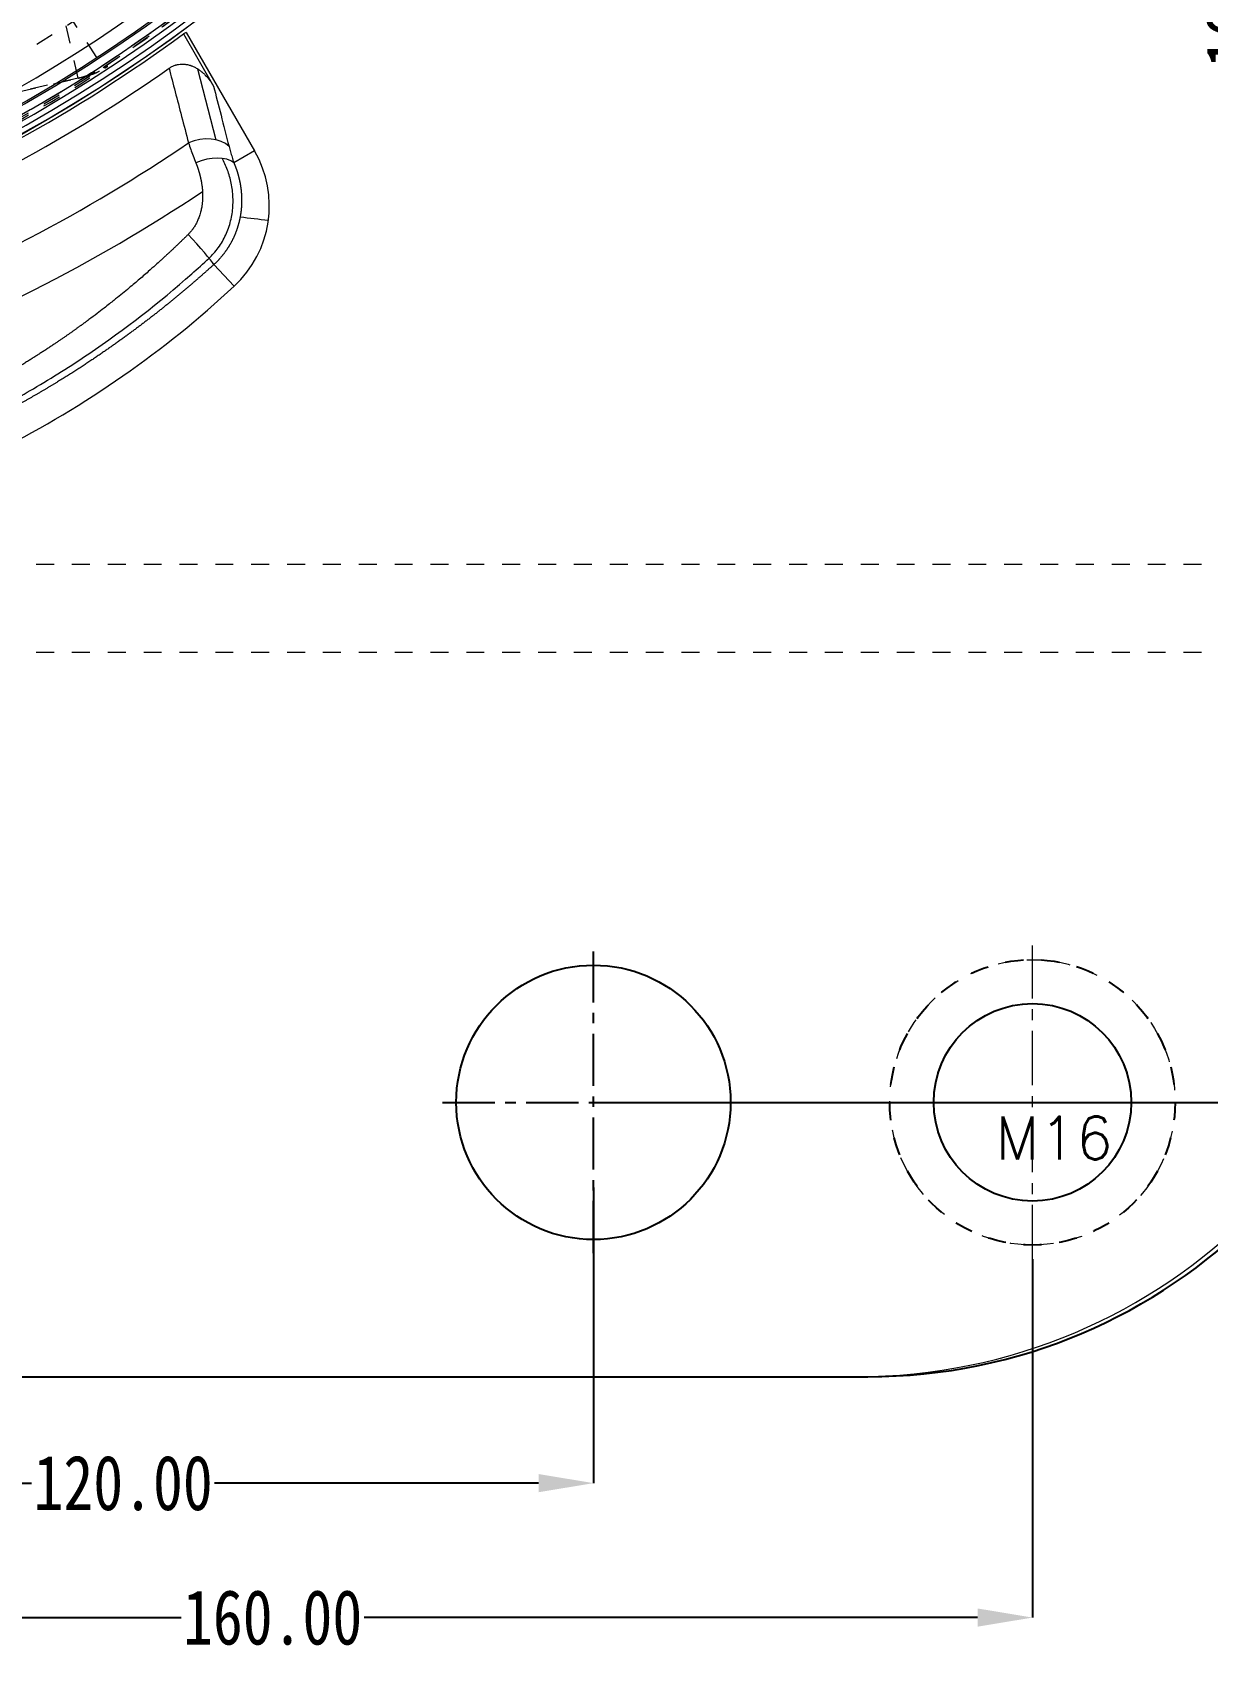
# Model space of a CAD drawing. Header units: millimetres. Extents: x -2414 to 10498, y -2238 to 649.
# Drawn here: x 8119.1 to 8226.1, y -1211.9 to -1064.1 of the extents above; entities that cross this region are included whole.
import ezdxf

# ---------------------------------------------------------------- set-up
doc = ezdxf.new("R2010")
doc.units = ezdxf.units.MM
doc.header["$LTSCALE"] = 16.335
doc.header["$PDMODE"] = 3
doc.header["$PDSIZE"] = 0.3125
for name, pattern in [('CENTER', [0.6, 0.375, -0.075, 0.075, -0.075]), ('DASHED', [0.2, 0.1, -0.1]), ('HIDDEN', [0.2, 0.1, -0.1]), ('PHANTOM', [0.8, 0.45, -0.05, 0.1, -0.05, 0.1, -0.05])]:
    doc.linetypes.add(name, pattern=pattern)
doc.layers.get('0').update_dxf_attribs({"linetype": 'CONTINUOUS'})
doc.layers.get('Defpoints').update_dxf_attribs({"linetype": 'CONTINUOUS'})
for name, color, linetype, lineweight in [('core', 7, 'CONTINUOUS', 20), ('insert', 85, 'CONTINUOUS', 20), ('part', 7, 'CONTINUOUS', 20), ('screw', 33, 'CONTINUOUS', 13)]:
    doc.layers.add(name, color=color, linetype=linetype, lineweight=lineweight)
doc.layers.add('DEFAULT_2', color=8, linetype='HIDDEN')
doc.styles.get("Standard").update_dxf_attribs({"font": 'txt', "width": 0.8})
doc.styles.add('TXT', font='txt.shx', dxfattribs={"bigfont": 'gbcbig.shx'})
doc.dimstyles.new('01', dxfattribs={"dimtxt": 5, "dimasz": 5, "dimexe": 0, "dimexo": 0, "dimgap": 0, "dimtad": 0, "dimzin": 0, "dimdsep": 46, "dimtxsty": 'Standard', "dimcen": 0, "dimclrd": 4, "dimclre": 4, "dimclrt": 6, "dimazin": 0, "dimtfac": 1, "dimtofl": 0, "dimtmove": 0, "dimatfit": 3, "dimfxl": 0, "dimtolj": 1, "dimtzin": 0, "dimarcsym": 0})

# ---------------------------------------------------------------- blocks, each defined once
blk = doc.blocks.new('screw_m16_i')
at = {"layer": 'screw', "color": 1, "linetype": 'CENTER', "ltscale": 0.808571}
for p, q in [((0, -14.3), (0, 14.3)), ((-14.3, 0), (14.3, 0))]:
    blk.add_line(p, q, dxfattribs=at)
at = {"layer": 'screw', "color": 8, "linetype": 'HIDDEN', "ltscale": 0.808571}
blk.add_circle((0, 0), 13, dxfattribs=at)
at = {"layer": 'screw', "color": 33}
blk.add_circle((0, 0), 9, dxfattribs=at)
at = {"layer": 'screw', "color": 6, "style": 'TXT'}
blk.add_text('M16', height=3.9, dxfattribs=at).set_placement((-3.38, -5.2))
blk = doc.blocks.new('*D523')
at = {"color": 4, "linetype": 'ByBlock', "lineweight": -2, "transparency": 16777216}
for p, q in [((8186.21, -996.63), (8228.51, -996.63)), ((8228.51, -1001.63), (8228.51, -1050.52)), ((8228.51, -1156.63), (8228.51, -1067.85)), ((8170.17, -1161.63), (8228.51, -1161.63))]:
    blk.add_line(p, q, dxfattribs=at)
at = {"color": 4, "linetype": 'ByBlock', "transparency": 16777216}
for points in [[(8227.67, -1001.63), (8229.34, -1001.63), (8228.51, -996.63)], [(8227.67, -1156.63), (8229.34, -1156.63), (8228.51, -1161.63)]]:
    blk.add_solid(points, dxfattribs=at)
at = {"layer": 'Defpoints', "color": 0, "linetype": 'ByBlock', "transparency": 16777216}
for p in [(8186.21, -996.63), (8170.17, -1161.63), (8228.51, -1161.63)]:
    blk.add_point(p, dxfattribs=at)
at = {"color": 6, "linetype": 'ByBlock', "transparency": 16777216, "insert": (8228.51, -1059.19), "char_height": 5, "attachment_point": 5, "rotation": 90}
blk.add_mtext('\\A1;165.00', dxfattribs=at)
blk = doc.blocks.new('*D524')
at = {"color": 4, "linetype": 'ByBlock', "lineweight": -2, "transparency": 16777216}
for p, q in [((8170.17, -1169.38), (8170.17, -1196.33)), ((8050.17, -1173.46), (8050.17, -1196.33)), ((8055.17, -1196.33), (8118.98, -1196.33)), ((8165.17, -1196.33), (8135.65, -1196.33))]:
    blk.add_line(p, q, dxfattribs=at)
at = {"color": 4, "linetype": 'ByBlock', "transparency": 16777216}
for points in [[(8055.17, -1195.5), (8055.17, -1197.16), (8050.17, -1196.33)], [(8165.17, -1195.5), (8165.17, -1197.16), (8170.17, -1196.33)]]:
    blk.add_solid(points, dxfattribs=at)
at = {"layer": 'Defpoints', "color": 0, "linetype": 'ByBlock', "transparency": 16777216}
for p in [(8170.17, -1169.38), (8050.17, -1173.46), (8050.17, -1196.33)]:
    blk.add_point(p, dxfattribs=at)
at = {"color": 6, "linetype": 'ByBlock', "transparency": 16777216, "insert": (8127.32, -1196.33), "char_height": 5, "attachment_point": 5}
blk.add_mtext('\\A1;120.00', dxfattribs=at)
blk = doc.blocks.new('*D525')
at = {"color": 4, "linetype": 'ByBlock', "lineweight": -2, "transparency": 16777216}
for p, q in [((8050.17, -1173.46), (8050.17, -1208.58)), ((8210.17, -1175.93), (8210.17, -1208.58)), ((8055.17, -1208.58), (8132.61, -1208.58)), ((8205.17, -1208.58), (8149.27, -1208.58))]:
    blk.add_line(p, q, dxfattribs=at)
at = {"color": 4, "linetype": 'ByBlock', "transparency": 16777216}
for points in [[(8055.17, -1207.75), (8055.17, -1209.41), (8050.17, -1208.58)], [(8205.17, -1207.75), (8205.17, -1209.41), (8210.17, -1208.58)]]:
    blk.add_solid(points, dxfattribs=at)
at = {"layer": 'Defpoints', "color": 0, "linetype": 'ByBlock', "transparency": 16777216}
for p in [(8050.17, -1173.46), (8210.17, -1175.93), (8210.17, -1208.58)]:
    blk.add_point(p, dxfattribs=at)
at = {"color": 6, "linetype": 'ByBlock', "transparency": 16777216, "insert": (8140.94, -1208.58), "char_height": 5, "attachment_point": 5}
blk.add_mtext('\\A1;160.00', dxfattribs=at)
blk = doc.blocks.new('43434')
at = {"layer": 'insert', "linetype": 'DASHED', "lineweight": 13}
for p, q in [((72.05, -110.68), (75.32, -115.71)), ((73.06, -116.67), (71.72, -110.82)), ((73.45, -116.58), (-15.59, -136.9)), ((-15.2, -136.81), (73.06, -116.67))]:
    blk.add_line(p, q, dxfattribs=at)
at = {"layer": 'insert', "linetype": 'PHANTOM', "lineweight": 18}
blk.add_circle((0, 0), 117.5, dxfattribs=at)
at = {"layer": 'insert', "linetype": 'Continuous', "lineweight": 18}
blk.add_arc((0, 0), 138.38, 154.2943, 102.8657, dxfattribs=at)
at = {"layer": 'insert', "linetype": 'Continuous', "lineweight": 13}
for radius, start, end in [(137.88, 154.2943, 102.8657), (136.99, 154.2943, 102.8657), (137.13, 270, 89.7598), (135.63, 269.7598, 89.7598)]:
    blk.add_arc((0, 0), radius, start, end, dxfattribs=at)
at = {"layer": 'insert', "linetype": 'DASHED', "lineweight": 13}
for radius, start, end in [(137.86, 303.0618, 56.9382), (138.06, 303.0618, 56.9382), (138.21, 262.4788, 303.2355)]:
    blk.add_arc((0, 0), radius, start, end, dxfattribs=at)
for points in [[(73.06, -116.67), (73.26, -116.62), (73.46, -116.57), (73.85, -116.44), (74.23, -116.3), (74.6, -116.12), (74.97, -115.93), (75.14, -115.82), (75.32, -115.71)], [(73.45, -116.58), (73.65, -116.53), (73.86, -116.48), (74.26, -116.35), (74.65, -116.2), (75.02, -116.02), (75.39, -115.82), (75.57, -115.72), (75.75, -115.6)]]:
    blk.add_open_spline(points, degree=3, knots=[0, 0, 0, 0, 0.25, 0.25, 0.5, 0.75, 0.75, 1, 1, 1, 1], dxfattribs=at)
blk.add_open_spline([(75.75, -115.6), (75.61, -115.64), (75.46, -115.67), (75.32, -115.71)], degree=3, dxfattribs=at)

msp = doc.modelspace()

# ---------------------------------------------------------------- linework, layer by layer
at = {"color": 1, "linetype": 'CENTER', "ltscale": 0.777472}
for p, q in [((8170.17, -1175.38), (8170.17, -1147.88)), ((8156.42, -1161.63), (8183.92, -1161.63))]:
    msp.add_line(p, q, dxfattribs=at)
at = {"color": 7, "linetype": 'Continuous'}
msp.add_line((8084.506, -1186.63), (8195.17, -1186.63), dxfattribs=at)
for centre, radius in [((8170.17, -1161.63), 12.5), ((8210.17, -1161.63), 9)]:
    msp.add_circle(centre, radius, dxfattribs=at)
msp.add_arc((8195.17, -1136.63), 50, 270, 0, dxfattribs=at)
at = {"layer": 'core', "linetype": 'Continuous', "lineweight": 18}
for p, q in [((8132.812, -1064.276), (8135.562, -1069.038)), ((8133.062, -1064.136), (8139.298, -1074.937)), ((8194.17, -1186.63), (8084.506, -1186.63))]:
    msp.add_line(p, q, dxfattribs=at)
at = {"layer": 'core', "linetype": 'Continuous', "lineweight": 13}
for p, q in [((8134.092, -1067.447), (8135.769, -1073.913)), ((8139.298, -1074.937), (8137.415, -1076.024)), ((8137.441, -1087.266), (8135.595, -1085.277))]:
    msp.add_line(p, q, dxfattribs=at)
at = {"layer": 'core', "color": 155, "linetype": 'DASHED', "lineweight": 13}
for p, q in [((8245.17, -1112.63), (7855.17, -1112.63)), ((8245.17, -1120.63), (7855.17, -1120.63))]:
    msp.add_line(p, q, dxfattribs=at)
at = {"layer": 'core', "linetype": 'Continuous', "lineweight": 18}
for centre, radius, start, end in [((8050.17, -951.63), 138.382, 154.29194, 102.86535), ((8050.17, -951.63), 139.71, 291.43623, 306.26527), ((8050.17, -951.63), 141.488, 291.82765, 305.08728), ((8130.638, -1079.937), 10, 312.86793, 30), ((8073.918, -1018.83), 93.373, 296.87635, 312.86793), ((8194.17, -1135.63), 51, 270, 0)]:
    msp.add_arc(centre, radius, start, end, dxfattribs=at)
at = {"layer": 'core', "linetype": 'DASHED', "lineweight": 13}
for radius in [138.027, 137.859, 133.03]:
    msp.add_arc((8050.17, -951.63), radius, 200.08651, 159.91349, dxfattribs=at)
at = {"layer": 'core', "linetype": 'Continuous', "lineweight": 13}
for radius, start, end in [(138.913, 197.72718, 342.27282), (139.399, 198.39313, 341.60687), (139.416, 198.48871, 341.51129), (148.094, 291.04791, 304.13816), (152.488, 276.86356, 303.59784)]:
    msp.add_arc((8050.17, -951.63), radius, start, end, dxfattribs=at)
for centre, major_axis, ratio, start_param, end_param in [((8134.47, -1075.961), (2.906, 0.743), 0.6852692, 0.388145, 1.8125629), ((8134.918, -1077.466), (2.844, 0.956), 0.5682579, 0.3415754, 1.7258631), ((8133.633, -1083.163), (2.014, -2.224), 0.0425696, 0.2795135, 1.8131275)]:
    msp.add_ellipse(centre, major_axis=major_axis, ratio=ratio, start_param=start_param, end_param=end_param, dxfattribs=at)
at = {"layer": 'core', "linetype": 'Continuous', "lineweight": 18}
for points in [[(8133.062, -1064.136), (8132.979, -1064.183), (8132.896, -1064.229), (8132.812, -1064.276)], [(8133.279, -1074.205), (8133.342, -1074.396), (8133.476, -1074.786), (8133.697, -1075.39), (8133.858, -1075.806), (8133.942, -1076.017)]]:
    msp.add_open_spline(points, degree=3, dxfattribs=at)
msp.add_open_spline([(8131.501, -1067.406), (8131.586, -1067.346), (8131.674, -1067.292), (8131.857, -1067.199), (8131.952, -1067.159), (8132.075, -1067.118), (8132.099, -1067.11), (8132.149, -1067.096), (8132.174, -1067.089), (8132.25, -1067.07), (8132.3, -1067.059), (8132.453, -1067.033), (8132.555, -1067.023), (8132.709, -1067.019), (8132.761, -1067.019), (8132.839, -1067.023), (8132.865, -1067.025), (8132.916, -1067.029), (8132.942, -1067.032), (8133.071, -1067.047), (8133.172, -1067.066), (8133.322, -1067.103), (8133.371, -1067.117), (8133.445, -1067.141), (8133.47, -1067.149), (8133.519, -1067.166), (8133.543, -1067.175), (8133.665, -1067.221), (8133.759, -1067.264), (8133.941, -1067.357), (8134.03, -1067.408), (8134.203, -1067.518), (8134.287, -1067.577), (8134.39, -1067.656), (8134.41, -1067.672), (8134.451, -1067.704), (8134.471, -1067.721), (8134.53, -1067.77), (8134.569, -1067.804), (8134.684, -1067.907), (8134.757, -1067.979), (8134.97, -1068.2), (8135.101, -1068.357), (8135.284, -1068.604), (8135.343, -1068.688), (8135.428, -1068.818), (8135.456, -1068.861), (8135.51, -1068.949), (8135.536, -1068.994), (8135.562, -1069.038)], degree=3, knots=[0, 0, 0, 0, 0.0625, 0.0625, 0.125, 0.125, 0.140625, 0.140625, 0.15625, 0.15625, 0.1875, 0.1875, 0.25, 0.25, 0.28125, 0.28125, 0.296875, 0.296875, 0.3125, 0.3125, 0.375, 0.375, 0.40625, 0.40625, 0.421875, 0.421875, 0.4375, 0.4375, 0.5, 0.5, 0.5625, 0.5625, 0.625, 0.625, 0.640625, 0.640625, 0.65625, 0.65625, 0.6875, 0.6875, 0.75, 0.75, 0.875, 0.875, 0.9375, 0.9375, 0.96875, 0.96875, 1, 1, 1, 1], dxfattribs=at)
at = {"layer": 'core', "linetype": 'Continuous', "lineweight": 13}
for points in [[(8131.501, -1067.406), (8131.682, -1068.095), (8132.055, -1069.518), (8132.644, -1071.77), (8133.064, -1073.377), (8133.279, -1074.205)], [(8135.562, -1069.038), (8135.779, -1069.881), (8136.229, -1071.637), (8136.716, -1073.535), (8136.967, -1074.519)], [(8136.967, -1074.519), (8137.008, -1074.679), (8137.096, -1075.003), (8137.245, -1075.505), (8137.357, -1075.849), (8137.415, -1076.024)], [(8137.981, -1080.942), (8138.84, -1081.049), (8139.697, -1081.151), (8140.552, -1081.249)]]:
    msp.add_open_spline(points, degree=3, dxfattribs=at)
for points, knots in [([(8133.942, -1076.017), (8133.947, -1076.029), (8133.956, -1076.053), (8133.971, -1076.089), (8133.985, -1076.125), (8133.998, -1076.161), (8134.012, -1076.197), (8134.025, -1076.233), (8134.039, -1076.269), (8134.052, -1076.305), (8134.065, -1076.341), (8134.077, -1076.376), (8134.09, -1076.412), (8134.102, -1076.448), (8134.114, -1076.483), (8134.126, -1076.519), (8134.138, -1076.554), (8134.15, -1076.59), (8134.161, -1076.625), (8134.173, -1076.66), (8134.184, -1076.696), (8134.195, -1076.731), (8134.206, -1076.766), (8134.216, -1076.801), (8134.227, -1076.836), (8134.237, -1076.87), (8134.247, -1076.905), (8134.257, -1076.94), (8134.266, -1076.974), (8134.276, -1077.009), (8134.285, -1077.043), (8134.295, -1077.077), (8134.304, -1077.111), (8134.312, -1077.145), (8134.321, -1077.179), (8134.33, -1077.213), (8134.338, -1077.247), (8134.346, -1077.281), (8134.354, -1077.314), (8134.362, -1077.348), (8134.369, -1077.381), (8134.377, -1077.414), (8134.384, -1077.447), (8134.391, -1077.48), (8134.398, -1077.513), (8134.405, -1077.546), (8134.412, -1077.579), (8134.418, -1077.611), (8134.425, -1077.644), (8134.431, -1077.676), (8134.437, -1077.708), (8134.443, -1077.74), (8134.448, -1077.772), (8134.454, -1077.804), (8134.477, -1077.939), (8134.512, -1078.179), (8134.546, -1078.527), (8134.563, -1078.877), (8134.563, -1079.226), (8134.548, -1079.49), (8134.531, -1079.674), (8134.518, -1079.786), (8134.501, -1079.917), (8134.477, -1080.067), (8134.444, -1080.236), (8134.4, -1080.429), (8134.345, -1080.636), (8134.279, -1080.846), (8134.208, -1081.042), (8134.137, -1081.217), (8134.066, -1081.376), (8133.993, -1081.523), (8133.915, -1081.667), (8133.833, -1081.807), (8133.766, -1081.91), (8133.716, -1081.984), (8133.681, -1082.034), (8133.634, -1082.097), (8133.576, -1082.174), (8133.508, -1082.258), (8133.437, -1082.34), (8133.373, -1082.411), (8133.319, -1082.468), (8133.276, -1082.511), (8133.252, -1082.536), (8133.241, -1082.546)], [0, 0, 0, 0, 0.0063743, 0.0127175, 0.0190296, 0.0253106, 0.0315605, 0.0377792, 0.0439667, 0.0501231, 0.0562483, 0.0623423, 0.0684051, 0.0744367, 0.0804372, 0.0864065, 0.0923446, 0.0982516, 0.1041275, 0.1099722, 0.1157859, 0.1215684, 0.1273199, 0.1330404, 0.1387299, 0.1443884, 0.150016, 0.1556127, 0.1611786, 0.1667136, 0.1722178, 0.1776913, 0.1831341, 0.1885462, 0.1939278, 0.1992788, 0.2045993, 0.2098894, 0.2151491, 0.2203785, 0.2255776, 0.2307464, 0.2358852, 0.2409939, 0.2460725, 0.2511212, 0.2561399, 0.2611288, 0.2660879, 0.2710172, 0.2759168, 0.2807868, 0.2856272, 0.290438, 0.2952193, 0.3469111, 0.3979745, 0.4484029, 0.4981988, 0.5473484, 0.5603371, 0.5760962, 0.5945872, 0.6157653, 0.6395798, 0.6659753, 0.697985, 0.7281522, 0.7565267, 0.7831563, 0.8055538, 0.8278246, 0.8499765, 0.8720132, 0.8939378, 0.8998118, 0.9080821, 0.9187352, 0.9317539, 0.9471181, 0.9624375, 0.9753676, 0.9859283, 0.9941354, 1, 1, 1, 1]), ([(8135.15, -1084.706), (8135.296, -1084.569), (8135.435, -1084.425), (8135.866, -1083.94), (8136.13, -1083.576), (8136.588, -1082.792), (8136.776, -1082.381), (8136.998, -1081.747), (8137.062, -1081.532), (8137.17, -1081.096), (8137.214, -1080.874), (8137.315, -1080.211), (8137.342, -1079.77), (8137.323, -1078.893), (8137.276, -1078.455), (8137.119, -1077.617), (8137.011, -1077.213), (8136.809, -1076.629), (8136.736, -1076.437), (8136.579, -1076.068), (8136.496, -1075.889), (8136.393, -1075.682), (8136.376, -1075.65), (8136.36, -1075.617)], [0, 0, 0, 0, 0.0586207, 0.0586207, 0.1913086, 0.1913086, 0.3239965, 0.3239965, 0.3903405, 0.3903405, 0.4566844, 0.4566844, 0.5893723, 0.5893723, 0.7220602, 0.7220602, 0.8547482, 0.8547482, 0.9210921, 0.9210921, 0.9874361, 0.9874361, 1, 1, 1, 1]), ([(8137.415, -1076.024), (8137.421, -1076.038), (8137.433, -1076.066), (8137.45, -1076.108), (8137.468, -1076.151), (8137.485, -1076.194), (8137.502, -1076.237), (8137.518, -1076.28), (8137.535, -1076.323), (8137.551, -1076.367), (8137.568, -1076.411), (8137.584, -1076.455), (8137.6, -1076.499), (8137.615, -1076.543), (8137.631, -1076.587), (8137.646, -1076.632), (8137.661, -1076.677), (8137.676, -1076.722), (8137.691, -1076.767), (8137.705, -1076.813), (8137.72, -1076.858), (8137.734, -1076.904), (8137.748, -1076.95), (8137.761, -1076.996), (8137.775, -1077.042), (8137.788, -1077.089), (8137.801, -1077.135), (8137.814, -1077.182), (8137.827, -1077.229), (8137.839, -1077.276), (8137.851, -1077.324), (8137.863, -1077.371), (8137.875, -1077.419), (8137.886, -1077.467), (8137.897, -1077.515), (8137.908, -1077.563), (8137.919, -1077.612), (8137.929, -1077.66), (8137.94, -1077.709), (8137.95, -1077.758), (8137.959, -1077.807), (8137.969, -1077.856), (8137.978, -1077.906), (8137.987, -1077.955), (8137.995, -1078.005), (8138.004, -1078.055), (8138.012, -1078.105), (8138.02, -1078.155), (8138.027, -1078.206), (8138.035, -1078.256), (8138.042, -1078.307), (8138.048, -1078.358), (8138.055, -1078.409), (8138.061, -1078.46), (8138.067, -1078.511), (8138.072, -1078.563), (8138.077, -1078.614), (8138.082, -1078.666), (8138.087, -1078.718), (8138.091, -1078.77), (8138.095, -1078.822), (8138.099, -1078.874), (8138.102, -1078.927), (8138.105, -1078.979), (8138.108, -1079.032), (8138.111, -1079.085), (8138.113, -1079.138), (8138.114, -1079.191), (8138.116, -1079.244), (8138.117, -1079.298), (8138.118, -1079.351), (8138.118, -1079.405), (8138.118, -1079.458), (8138.118, -1079.512), (8138.117, -1079.566), (8138.116, -1079.62), (8138.115, -1079.674), (8138.113, -1079.729), (8138.111, -1079.783), (8138.109, -1079.838), (8138.106, -1079.892), (8138.103, -1079.947), (8138.099, -1080.002), (8138.095, -1080.056), (8138.091, -1080.111), (8138.087, -1080.166), (8138.082, -1080.222), (8138.076, -1080.277), (8138.07, -1080.332), (8138.064, -1080.387), (8138.058, -1080.443), (8138.051, -1080.498), (8138.043, -1080.554), (8138.036, -1080.61), (8138.027, -1080.665), (8138.019, -1080.721), (8138.01, -1080.777), (8138, -1080.837), (8137.989, -1080.901), (8137.976, -1080.968), (8137.963, -1081.036), (8137.949, -1081.105), (8137.935, -1081.173), (8137.92, -1081.241), (8137.904, -1081.31), (8137.888, -1081.379), (8137.87, -1081.448), (8137.853, -1081.517), (8137.834, -1081.586), (8137.815, -1081.655), (8137.795, -1081.724), (8137.775, -1081.794), (8137.753, -1081.863), (8137.731, -1081.933), (8137.709, -1082.002), (8137.685, -1082.072), (8137.661, -1082.142), (8137.636, -1082.211), (8137.61, -1082.281), (8137.584, -1082.351), (8137.557, -1082.421), (8137.529, -1082.491), (8137.5, -1082.56), (8137.47, -1082.63), (8137.44, -1082.7), (8137.409, -1082.77), (8137.377, -1082.839), (8137.344, -1082.909), (8137.311, -1082.978), (8137.276, -1083.048), (8137.241, -1083.117), (8137.205, -1083.186), (8137.168, -1083.256), (8137.131, -1083.325), (8137.092, -1083.394), (8137.053, -1083.462), (8137.013, -1083.531), (8136.972, -1083.599), (8136.93, -1083.668), (8136.887, -1083.736), (8136.843, -1083.803), (8136.799, -1083.871), (8136.753, -1083.939), (8136.707, -1084.006), (8136.66, -1084.073), (8136.612, -1084.139), (8136.563, -1084.206), (8136.513, -1084.272), (8136.463, -1084.337), (8136.411, -1084.403), (8136.359, -1084.468), (8136.305, -1084.533), (8136.251, -1084.597), (8136.196, -1084.661), (8136.14, -1084.724), (8136.083, -1084.788), (8136.025, -1084.85), (8135.966, -1084.913), (8135.907, -1084.975), (8135.846, -1085.036), (8135.785, -1085.097), (8135.722, -1085.157), (8135.659, -1085.217), (8135.616, -1085.257), (8135.595, -1085.277)], [0, 0, 0, 0, 0.0048519, 0.0097095, 0.0145729, 0.0194421, 0.0243171, 0.029198, 0.0340848, 0.0389776, 0.0438764, 0.0487813, 0.0536922, 0.0586093, 0.0635326, 0.0684621, 0.0733978, 0.0783399, 0.0832883, 0.0882431, 0.0932043, 0.098172, 0.1031462, 0.1081269, 0.1131143, 0.1181083, 0.123109, 0.1281163, 0.1331305, 0.1381515, 0.1431793, 0.148214, 0.1532556, 0.1583042, 0.1633598, 0.1684224, 0.1734922, 0.1785691, 0.1836532, 0.1887445, 0.1938431, 0.198949, 0.2040622, 0.2091828, 0.2143109, 0.2194464, 0.2245894, 0.22974, 0.2348982, 0.2400641, 0.2452376, 0.2504188, 0.2556079, 0.2608047, 0.2660094, 0.271222, 0.2764425, 0.281671, 0.2869075, 0.292152, 0.2974047, 0.3026655, 0.3079345, 0.3132118, 0.3184973, 0.3237911, 0.3290933, 0.3344039, 0.3397229, 0.3450504, 0.3503865, 0.3557311, 0.3610843, 0.3664462, 0.3718167, 0.377196, 0.3825841, 0.387981, 0.3933868, 0.3988015, 0.4042251, 0.4096577, 0.4150994, 0.4205501, 0.42601, 0.431479, 0.4369572, 0.4424447, 0.4479415, 0.4534476, 0.458963, 0.4644879, 0.4700223, 0.4755661, 0.4811195, 0.4866825, 0.4922552, 0.4978375, 0.5046033, 0.5113937, 0.5182088, 0.5250486, 0.5319132, 0.5388027, 0.5457171, 0.5526565, 0.5596209, 0.5666104, 0.5736251, 0.580665, 0.5877302, 0.5948207, 0.6019366, 0.609078, 0.616245, 0.6234375, 0.6306557, 0.6378996, 0.6451693, 0.6524648, 0.6597862, 0.6671336, 0.674507, 0.6819065, 0.6893321, 0.6967839, 0.704262, 0.7117665, 0.7192973, 0.7268546, 0.7344384, 0.7420488, 0.7496859, 0.7573496, 0.7650402, 0.7727575, 0.7805018, 0.788273, 0.7960712, 0.8038966, 0.8117491, 0.8196288, 0.8275357, 0.8354701, 0.8434318, 0.851421, 0.8594378, 0.8674821, 0.8755542, 0.8836539, 0.8917815, 0.8999369, 0.9081203, 0.9163317, 0.9245711, 0.9328387, 0.9411344, 0.9494584, 0.9578108, 0.9661916, 0.9746008, 0.9830386, 0.991505, 1, 1, 1, 1]), ([(8133.241, -1082.546), (8133.206, -1082.581), (8133.134, -1082.652), (8133.027, -1082.757), (8132.92, -1082.862), (8132.812, -1082.967), (8132.704, -1083.071), (8132.596, -1083.176), (8132.488, -1083.28), (8132.38, -1083.384), (8132.271, -1083.488), (8132.162, -1083.592), (8132.053, -1083.696), (8131.944, -1083.799), (8131.835, -1083.902), (8131.726, -1084.006), (8131.616, -1084.108), (8131.506, -1084.211), (8131.396, -1084.313), (8131.286, -1084.416), (8131.176, -1084.518), (8131.065, -1084.62), (8130.916, -1084.756), (8130.656, -1084.995), (8130.208, -1085.399), (8129.535, -1085.999), (8128.852, -1086.591), (8128.219, -1087.129), (8127.693, -1087.568), (8127.106, -1088.05), (8126.563, -1088.487), (8126.048, -1088.896), (8125.54, -1089.292), (8124.912, -1089.774), (8124.431, -1090.136), (8124.141, -1090.351), (8124.082, -1090.395), (8124.02, -1090.44), (8123.957, -1090.487), (8123.891, -1090.536), (8123.823, -1090.586), (8123.753, -1090.637), (8123.681, -1090.69), (8123.606, -1090.744), (8123.53, -1090.8), (8123.451, -1090.857), (8123.37, -1090.916), (8123.287, -1090.976), (8123.201, -1091.037), (8123.114, -1091.1), (8123.024, -1091.165), (8122.932, -1091.231), (8122.838, -1091.298), (8122.741, -1091.366), (8122.643, -1091.436), (8122.542, -1091.507), (8122.439, -1091.58), (8122.333, -1091.654), (8122.226, -1091.729), (8122.116, -1091.806), (8122.003, -1091.884), (8121.889, -1091.963), (8121.772, -1092.043), (8121.653, -1092.125), (8121.531, -1092.208), (8121.408, -1092.293), (8121.282, -1092.378), (8121.153, -1092.465), (8121.023, -1092.553), (8120.89, -1092.642), (8120.754, -1092.733), (8120.616, -1092.824), (8120.476, -1092.917), (8120.334, -1093.011), (8120.189, -1093.106), (8120.042, -1093.202), (8119.892, -1093.299), (8119.74, -1093.397), (8119.585, -1093.497), (8119.428, -1093.597), (8119.269, -1093.699), (8119.107, -1093.801), (8118.943, -1093.905), (8118.776, -1094.009), (8118.607, -1094.115), (8118.435, -1094.221), (8118.261, -1094.329), (8118.084, -1094.437), (8117.905, -1094.546), (8117.723, -1094.656), (8117.539, -1094.767), (8117.352, -1094.879), (8117.162, -1094.992), (8116.97, -1095.105), (8116.776, -1095.22), (8116.579, -1095.335), (8116.379, -1095.45), (8116.177, -1095.567), (8115.972, -1095.684), (8115.764, -1095.802), (8115.554, -1095.92), (8115.341, -1096.04), (8115.126, -1096.159), (8114.908, -1096.28), (8114.687, -1096.401), (8114.463, -1096.522), (8114.237, -1096.644), (8114.008, -1096.767), (8113.777, -1096.89), (8113.622, -1096.972), (8113.543, -1097.013)], [0, 0, 0, 0, 0.0061337, 0.0122673, 0.0184008, 0.0245343, 0.0306677, 0.036801, 0.0429343, 0.0490674, 0.0552005, 0.0613335, 0.0674664, 0.0735993, 0.079732, 0.0858647, 0.0919972, 0.0981297, 0.1042621, 0.1103944, 0.1165265, 0.1226586, 0.1287906, 0.1412406, 0.1658508, 0.2026184, 0.2515389, 0.2763892, 0.3043, 0.3352706, 0.3693004, 0.3895155, 0.4157667, 0.4480528, 0.4863727, 0.4892737, 0.4922814, 0.4953959, 0.4986172, 0.5019451, 0.5053799, 0.5089213, 0.5125695, 0.5163245, 0.5201861, 0.5241545, 0.5282297, 0.5324115, 0.5367001, 0.5410954, 0.5455974, 0.5502061, 0.5549215, 0.5597437, 0.5646725, 0.569708, 0.5748503, 0.5800992, 0.5854548, 0.5909171, 0.5964861, 0.6021618, 0.6079441, 0.6138331, 0.6198288, 0.6259312, 0.6321402, 0.6384559, 0.6448783, 0.6514073, 0.658043, 0.6647853, 0.6716343, 0.67859, 0.6856523, 0.6928213, 0.7000969, 0.7074791, 0.7149681, 0.7225636, 0.7302658, 0.7380747, 0.7459902, 0.7540124, 0.7621412, 0.7703766, 0.7787188, 0.7871675, 0.795723, 0.804385, 0.8131538, 0.8220291, 0.831011, 0.8400995, 0.8492946, 0.8585963, 0.8680045, 0.8775193, 0.8871406, 0.8968684, 0.9067027, 0.9166434, 0.9266906, 0.9368442, 0.9471043, 0.9574707, 0.9679435, 0.9785227, 0.9892082, 1, 1, 1, 1]), ([(8114.596, -1099.091), (8116.129, -1098.309), (8117.644, -1097.479), (8120.869, -1095.591), (8122.554, -1094.527), (8127.485, -1091.183), (8130.606, -1088.754), (8134.102, -1085.664), (8134.628, -1085.188), (8135.15, -1084.706)], [0, 0, 0, 0, 0.2050409, 0.2050409, 0.4417215, 0.4417215, 0.9150828, 0.9150828, 1, 1, 1, 1]), ([(8135.595, -1085.277), (8135.559, -1085.309), (8135.488, -1085.373), (8135.382, -1085.469), (8135.274, -1085.566), (8135.167, -1085.662), (8135.058, -1085.759), (8134.949, -1085.856), (8134.84, -1085.954), (8134.73, -1086.051), (8134.619, -1086.149), (8134.508, -1086.247), (8134.396, -1086.345), (8134.284, -1086.444), (8134.171, -1086.542), (8134.058, -1086.641), (8133.944, -1086.74), (8133.829, -1086.839), (8133.714, -1086.938), (8133.598, -1087.038), (8133.482, -1087.138), (8133.365, -1087.238), (8133.248, -1087.338), (8133.13, -1087.438), (8133.011, -1087.538), (8132.892, -1087.639), (8132.772, -1087.74), (8132.651, -1087.841), (8132.53, -1087.942), (8132.409, -1088.043), (8132.287, -1088.144), (8132.164, -1088.246), (8132.041, -1088.347), (8131.917, -1088.449), (8131.792, -1088.551), (8131.667, -1088.653), (8131.541, -1088.756), (8131.415, -1088.858), (8131.288, -1088.961), (8131.16, -1089.063), (8131.032, -1089.166), (8130.903, -1089.269), (8130.774, -1089.372), (8130.644, -1089.476), (8130.513, -1089.579), (8130.382, -1089.682), (8130.25, -1089.786), (8130.117, -1089.89), (8129.984, -1089.993), (8129.85, -1090.097), (8129.716, -1090.201), (8129.581, -1090.305), (8129.445, -1090.41), (8129.309, -1090.514), (8129.172, -1090.618), (8129.035, -1090.723), (8128.897, -1090.827), (8128.758, -1090.932), (8128.618, -1091.037), (8128.478, -1091.141), (8128.338, -1091.246), (8128.196, -1091.351), (8128.054, -1091.456), (8127.912, -1091.561), (8127.768, -1091.667), (8127.624, -1091.772), (8127.48, -1091.877), (8127.335, -1091.982), (8127.189, -1092.088), (8127.042, -1092.193), (8126.895, -1092.299), (8126.747, -1092.404), (8126.599, -1092.51), (8126.45, -1092.615), (8126.3, -1092.721), (8126.149, -1092.827), (8125.998, -1092.933), (8125.845, -1093.039), (8125.69, -1093.147), (8125.532, -1093.255), (8125.373, -1093.365), (8125.212, -1093.475), (8125.049, -1093.587), (8124.883, -1093.699), (8124.715, -1093.812), (8124.546, -1093.926), (8124.374, -1094.041), (8124.2, -1094.157), (8124.024, -1094.274), (8123.845, -1094.391), (8123.665, -1094.51), (8123.482, -1094.629), (8123.297, -1094.749), (8123.11, -1094.87), (8122.921, -1094.991), (8122.73, -1095.114), (8122.536, -1095.237), (8122.34, -1095.36), (8122.142, -1095.485), (8121.942, -1095.61), (8121.74, -1095.736), (8121.535, -1095.863), (8121.328, -1095.99), (8121.118, -1096.118), (8120.907, -1096.246), (8120.693, -1096.375), (8120.477, -1096.505), (8120.258, -1096.635), (8120.038, -1096.766), (8119.815, -1096.897), (8119.589, -1097.029), (8119.361, -1097.161), (8119.131, -1097.294), (8118.899, -1097.427), (8118.664, -1097.561), (8118.427, -1097.695), (8118.188, -1097.829), (8117.946, -1097.964), (8117.702, -1098.099), (8117.455, -1098.235), (8117.206, -1098.371), (8116.954, -1098.507), (8116.7, -1098.643), (8116.444, -1098.78), (8116.185, -1098.917), (8115.924, -1099.054), (8115.661, -1099.192), (8115.394, -1099.329), (8115.126, -1099.467), (8114.946, -1099.559), (8114.855, -1099.604)], [0, 0, 0, 0, 0.0056665, 0.011355, 0.0170653, 0.0227976, 0.0285519, 0.0343281, 0.0401262, 0.0459463, 0.0517883, 0.0576523, 0.0635382, 0.0694461, 0.0753759, 0.0813277, 0.0873014, 0.0932971, 0.0993148, 0.1053544, 0.1114159, 0.1174995, 0.123605, 0.1297324, 0.1358819, 0.1420533, 0.1482466, 0.154462, 0.1606993, 0.1669586, 0.1732398, 0.1795431, 0.1858683, 0.1922155, 0.1985847, 0.2049759, 0.211389, 0.2178242, 0.2242813, 0.2307604, 0.2372616, 0.2437847, 0.2503298, 0.2568969, 0.263486, 0.2700971, 0.2767302, 0.2833853, 0.2900624, 0.2967615, 0.3034826, 0.3102258, 0.3169909, 0.3237781, 0.3305872, 0.3374184, 0.3442716, 0.3511468, 0.3580441, 0.3649633, 0.3719046, 0.3788679, 0.3858533, 0.3928606, 0.39989, 0.4069414, 0.4140149, 0.4211104, 0.4282279, 0.4353674, 0.442529, 0.4497127, 0.4569184, 0.4641461, 0.4713958, 0.4786677, 0.4859615, 0.4933343, 0.5007965, 0.5083482, 0.5159894, 0.5237199, 0.53154, 0.5394495, 0.5474484, 0.5555368, 0.5637147, 0.571982, 0.5803388, 0.588785, 0.5973207, 0.6059459, 0.6146605, 0.6234646, 0.6323581, 0.6413411, 0.6504136, 0.6595755, 0.6688269, 0.6781677, 0.6875981, 0.6971179, 0.7067271, 0.7164258, 0.726214, 0.7360917, 0.7460589, 0.7561155, 0.7662616, 0.7764971, 0.7868222, 0.7972367, 0.8077407, 0.8183341, 0.8290171, 0.8397895, 0.8506515, 0.8616029, 0.8726438, 0.8837741, 0.894994, 0.9063034, 0.9177022, 0.9291905, 0.9407684, 0.9524357, 0.9641925, 0.9760389, 0.9879747, 1, 1, 1, 1])]:
    msp.add_open_spline(points, degree=3, knots=knots, dxfattribs=at)
at = {"layer": 'DEFAULT_2', "color": 8, "linetype": 'HIDDEN'}
msp.add_circle((8210.17, -1161.63), 13, dxfattribs=at)

# ---------------------------------------------------------------- block references
at = {"layer": 'part', "lineweight": 18}
msp.add_blockref('43434', (8050.17, -951.63), dxfattribs=at)
at = {"layer": 'screw', "linetype": 'ByBlock'}
msp.add_blockref('screw_m16_i', (8210.17, -1161.63), dxfattribs=at)

# ---------------------------------------------------------------- dimensions: what is measured, and where the dimension line sits
at = {"linetype": 'ByBlock'}
dim = msp.add_linear_dim(base=(8228.506, -1161.63), p1=(8186.214, -996.63), p2=(8170.17, -1161.63), angle=90, dimstyle='01', dxfattribs=at)
dim.commit()
dim.dimension.update_dxf_attribs({"geometry": '*D523', "text_midpoint": (8228.506, -1059.186), "dimtype": 160})
for base, p1, p2, picture, middle in [((8050.17, -1196.33), (8170.17, -1169.381), (8050.17, -1173.464), '*D524', (8127.318, -1196.33)), ((8210.17, -1208.58), (8050.17, -1173.464), (8210.17, -1175.93), '*D525', (8140.94, -1208.58))]:
    dim = msp.add_linear_dim(base=base, p1=p1, p2=p2, dimstyle='01', dxfattribs=at)
    dim.commit()
    dim.dimension.update_dxf_attribs({"geometry": picture, "text_midpoint": middle, "dimtype": 160})

doc.saveas('drawing.dxf')
